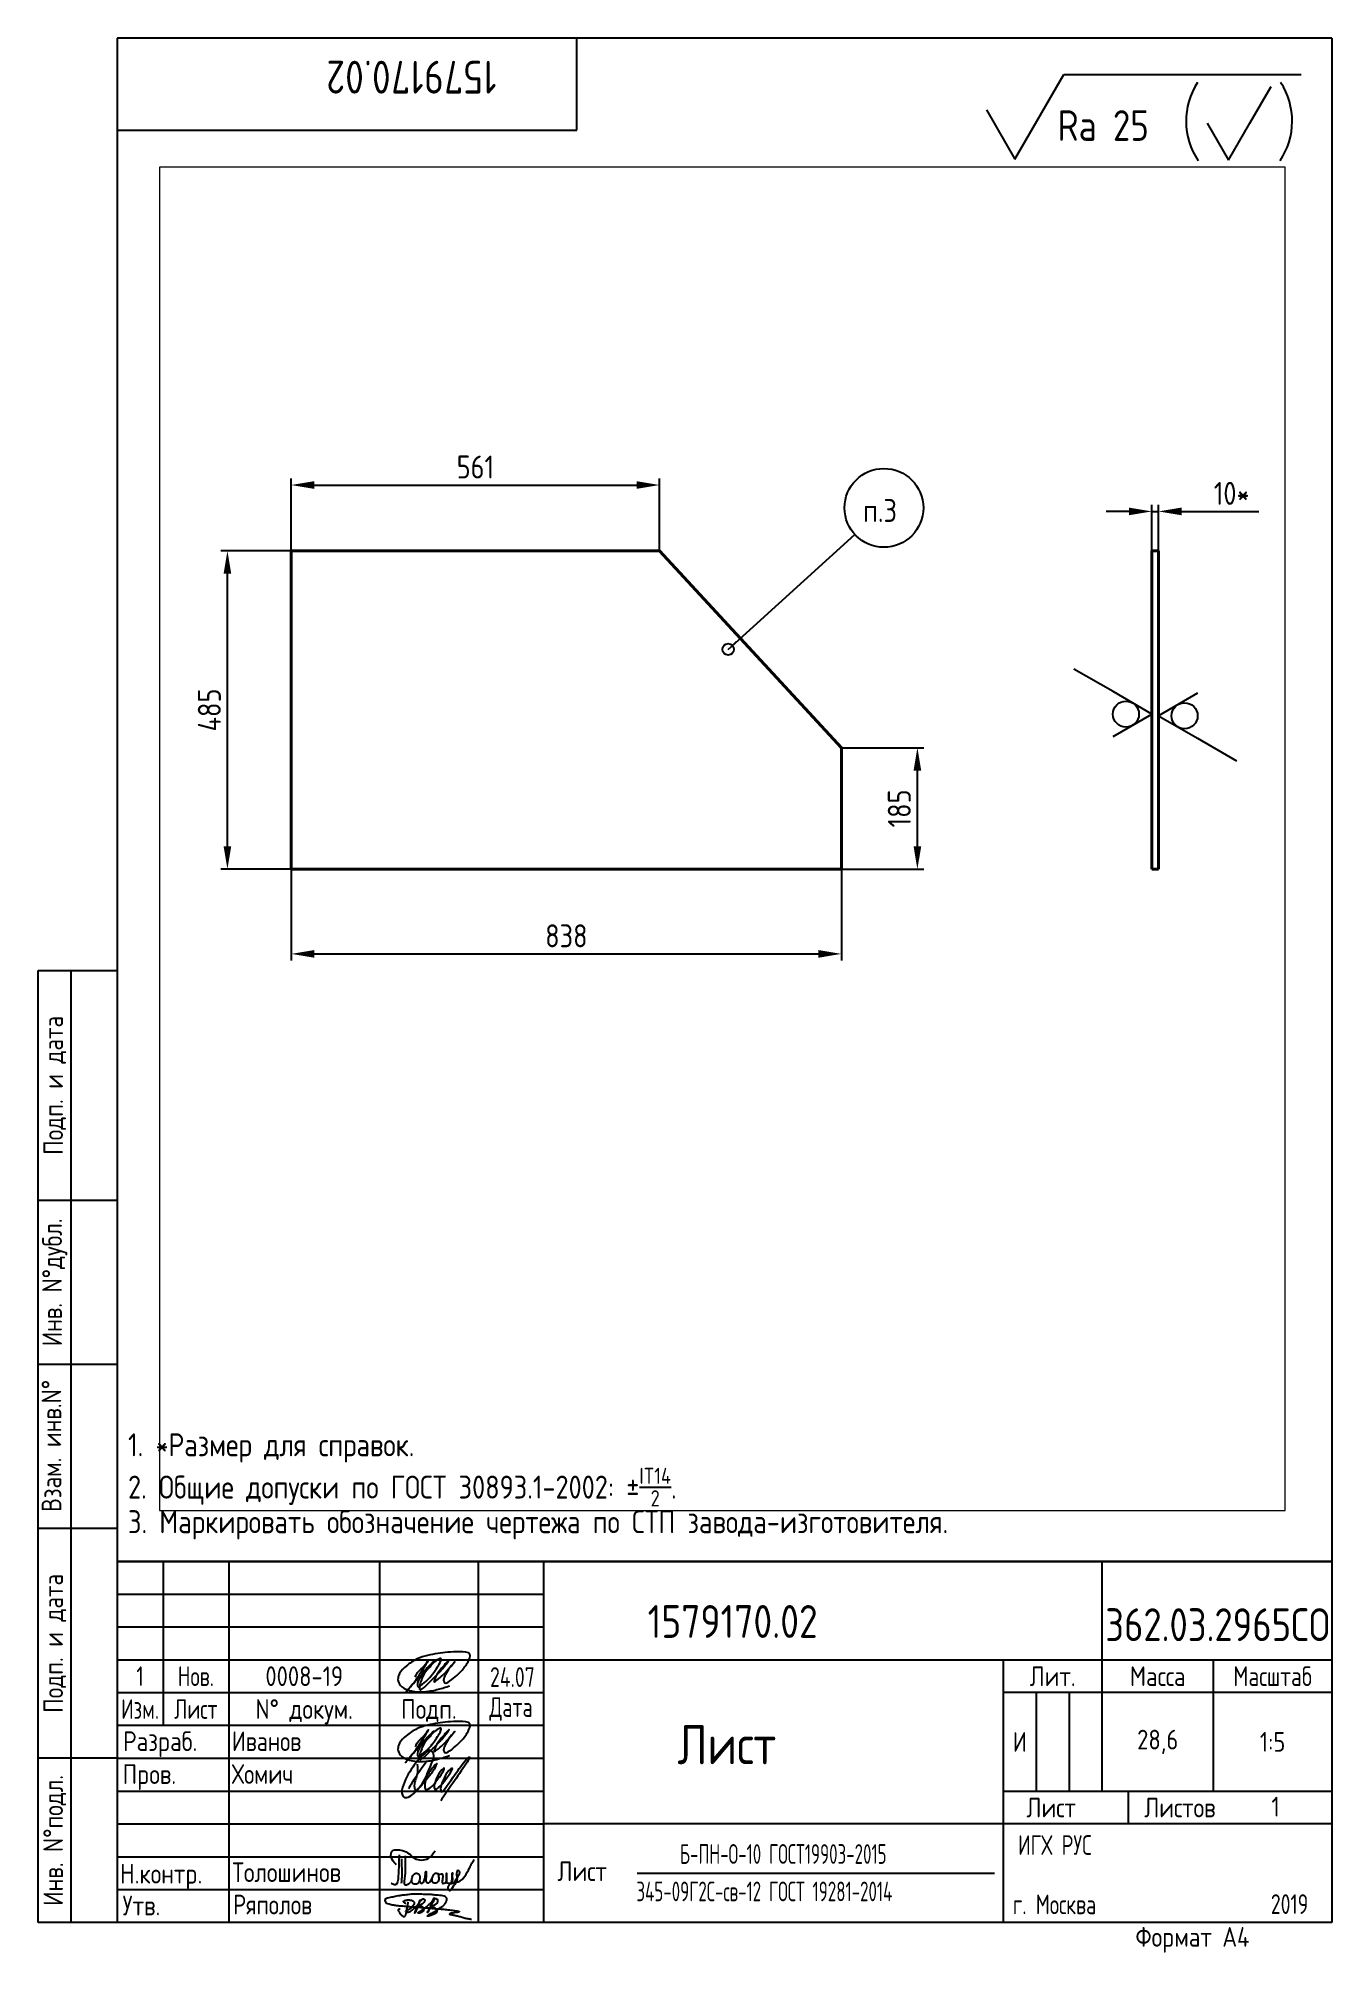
# Paper-space layout 'Лист1' of a CAD drawing. Header units: millimetres. Extents: x 7 to 204, y 0 to 291.
# The model-space entities are those that its viewports show. They can reach past a viewport. Long polylines and large blocks are cut down to what shows.
import ezdxf
from ezdxf.enums import TextEntityAlignment as Align

# ---------------------------------------------------------------- set-up
doc = ezdxf.new("R2010")
doc.units = ezdxf.units.MM
for name, color, linetype in [('12_SURFACE_FINISH', 7, 'Continuous'), ('Bord', 1, 'Continuous'), ('Cont', 6, 'Continuous'), ('Dim', 7, 'Continuous'), ('Text', 3, 'Continuous'), ('Textb', 6, 'Continuous'), ('Подписи', 10, 'Continuous')]:
    doc.layers.add(name, color=color, linetype=linetype)
doc.layers.add('AM_VIEWS', color=1, linetype='Continuous', lineweight=25, plot=False)
doc.layers.add('Con', color=6, linetype='Continuous', lineweight=40)
doc.layers.add('Основные', color=5, linetype='Continuous', lineweight=40)
doc.styles.add('Style1', font='romans.shx', dxfattribs={"width": 0.8})
doc.dimstyles.new('DIMSTYLE_1', dxfattribs={"dimtxt": 3.5, "dimasz": 3.5, "dimexe": 1, "dimexo": 0, "dimgap": 1, "dimtad": 1, "dimdec": 1, "dimlfac": 5, "dimtxsty": 'Style1', "dimcen": 0.09, "dimadec": 1, "dimazin": 2, "dimtp": 0.8, "dimtm": 0.8, "dimtfac": 1, "dimtdec": 1, "dimtofl": 0, "dimtmove": 0, "dimatfit": 3, "dimfxl": 1, "dimtolj": 1, "dimarcsym": 0})
doc.dimstyles.new('DIMSTYLE_1$0', dxfattribs={"dimtxt": 3.5, "dimasz": 3.5, "dimexe": 1, "dimexo": 0, "dimgap": 1, "dimtad": 1, "dimdec": 1, "dimlfac": 5, "dimtxsty": 'Style1', "dimcen": 0.09, "dimadec": 1, "dimazin": 2, "dimtp": 0.8, "dimtm": 0.8, "dimtfac": 1, "dimtdec": 1, "dimtofl": 0, "dimtmove": 0, "dimatfit": 3, "dimfxl": 1, "dimtolj": 1, "dimarcsym": 0})

# ---------------------------------------------------------------- blocks, each defined once
blk = doc.blocks.new('A$C63F45750')
at = {"layer": 'Text'}
for points, knots in [([(3.17, 2.37), (3.12, 2.38), (3.04, 2.41), (2.94, 2.5), (2.85, 2.57), (2.79, 2.69), (2.87, 2.77), (2.99, 2.84), (3.16, 2.89), (3.36, 2.93), (3.6, 2.95), (3.82, 2.92), (4.05, 2.87), (4.25, 2.78), (4.45, 2.63), (4.46, 2.42), (4.38, 2.26), (4.28, 2.1), (4.17, 1.94), (4.03, 1.78), (3.89, 1.62), (3.75, 1.52), (3.63, 1.43), (3.49, 1.36), (3.35, 1.3), (3.24, 1.25), (3.16, 1.21), (3.12, 1.15), (3.19, 1.1), (3.27, 1.09), (3.4, 1.07), (3.55, 1.07), (3.72, 1.12), (3.92, 1.19), (4.1, 1.34), (4.26, 1.51), (4.44, 1.65), (4.59, 1.81), (4.74, 1.93), (4.84, 2.04), (4.93, 2.14), (5.07, 2.29), (5.19, 2.53), (5.28, 2.68), (5.35, 2.96), (5.23, 2.66), (5.2, 2.44), (5.04, 2.09), (4.95, 1.81), (4.86, 1.57), (4.75, 1.31), (4.67, 1.12), (4.46, 0.78), (4.62, 1.17), (4.71, 1.45), (4.88, 1.74), (5.01, 2), (5.08, 2.19), (5.19, 2.4), (5.32, 2.58), (5.4, 2.75), (5.52, 2.89), (5.65, 3.04), (5.85, 3.1), (6.02, 3.03), (6.08, 2.87), (6.03, 2.7), (5.9, 2.51), (5.7, 2.37), (5.55, 2.23), (5.4, 2.17), (5.31, 2.12), (5.12, 2.09), (5.35, 2.07), (5.48, 2), (5.64, 1.93), (5.75, 1.8), (5.85, 1.67), (5.89, 1.54), (5.89, 1.37), (5.8, 1.2), (5.63, 1.06), (5.41, 0.94), (5.23, 0.86), (5.02, 0.92), (5.13, 1.1), (5.28, 1.16), (5.44, 1.27), (5.61, 1.36), (5.74, 1.46), (5.86, 1.53), (5.95, 1.61), (6.05, 1.69), (6.15, 1.77), (6.28, 1.87), (6.46, 2.02), (6.65, 2.19), (6.83, 2.37), (6.98, 2.49), (7.11, 2.61), (7.2, 2.74), (7.32, 2.84), (7.42, 2.97), (7.48, 3.08), (7.48, 3.27), (7.34, 3.08), (7.28, 2.94), (7.18, 2.69), (7.1, 2.46), (7, 2.22), (6.93, 1.98), (6.83, 1.78), (6.73, 1.55), (6.67, 1.34), (6.6, 1.14), (6.56, 1.03), (6.39, 0.99), (6.62, 1.33), (6.75, 1.54), (6.93, 1.87), (7.05, 2.08), (7.18, 2.32), (7.33, 2.6), (7.47, 2.89), (7.6, 3.07), (7.79, 3.18), (7.95, 3.01), (8, 2.81), (7.99, 2.62), (7.94, 2.46), (7.83, 2.33), (7.69, 2.22), (7.53, 2.11), (7.37, 2.03), (7.21, 1.99), (7.11, 1.97), (6.89, 1.98), (7.07, 1.94), (7.15, 1.9), (7.27, 1.88), (7.39, 1.84), (7.52, 1.81), (7.62, 1.72), (7.7, 1.62), (7.78, 1.51), (7.83, 1.39), (7.87, 1.26), (7.88, 1.13), (7.86, 0.99), (7.75, 0.88), (7.6, 0.77), (7.4, 0.73), (7.19, 0.66), (6.97, 0.55), (6.71, 0.48), (6.57, 0.44), (6.42, 0.42), (6.52, 0.58), (6.61, 0.64), (6.81, 0.78), (7.06, 0.89), (7.33, 1.04), (7.55, 1.16), (7.7, 1.24), (7.84, 1.32), (7.99, 1.43), (8.21, 1.58), (8.48, 1.76), (8.74, 1.95), (8.97, 2.12), (9.1, 2.29), (9.23, 2.44), (9.3, 2.6), (9.37, 2.74), (9.42, 2.92), (9.45, 3.13), (9.21, 3.48), (8.67, 3.59), (8.09, 3.63), (7.57, 3.66), (7.06, 3.74), (6.57, 3.75), (6.09, 3.74), (5.67, 3.78), (5.28, 3.78), (4.96, 3.81), (4.65, 3.83), (4.31, 3.82), (3.97, 3.79), (3.61, 3.74), (3.22, 3.67), (2.86, 3.66), (2.53, 3.61), (2.18, 3.52), (1.78, 3.54), (1.38, 3.37), (0.96, 3.35), (0.58, 3.24), (0.25, 3.19), (0.03, 3.06), (-0.03, 2.83), (0.02, 2.6), (0.26, 2.38), (0.59, 2.33), (1, 2.2), (1.48, 2.15), (1.93, 2.05), (2.35, 2.02), (2.72, 2.01), (3.11, 1.94), (3.68, 1.94), (4.25, 1.83), (4.91, 1.87), (5.53, 1.76), (6.13, 1.72), (6.73, 1.71), (7.32, 1.62), (7.99, 1.55), (8.64, 1.54), (9.16, 1.46), (9.61, 1.42), (10.03, 1.4), (10.41, 1.32), (10.73, 1.29), (11.01, 1.24), (11.18, 1.23), (11.42, 1.14), (11.18, 1.06), (11.01, 1.03), (10.71, 0.98), (10.37, 0.92), (10.1, 0.91), (9.65, 0.75), (10.22, 0.67), (10.54, 0.59), (11.08, 0.47), (11.61, 0.35), (12.17, 0.15), (12.64, 0.08), (12.98, 0.03), (13.11, 0.01), (13.18, 0)], [0, 0, 0, 0, 0.153866, 0.270441, 0.388867, 0.510533, 0.592156, 0.71333, 0.90842, 1.11344, 1.349254, 1.61246, 1.782219, 2.047249, 2.291879, 2.451528, 2.651081, 2.806158, 3.017979, 3.227348, 3.462381, 3.633009, 3.75766, 3.920516, 4.080796, 4.214529, 4.291786, 4.349969, 4.397594, 4.50822, 4.594826, 4.799244, 4.954392, 5.128468, 5.437537, 5.632649, 5.842485, 6.094987, 6.293219, 6.410959, 6.551192, 6.687808, 7.022147, 7.294342, 7.425356, 7.52079, 7.946481, 8.313051, 8.59833, 8.833695, 9.090496, 9.427695, 9.601191, 9.883219, 10.093306, 10.673943, 10.798776, 10.974628, 11.287247, 11.486184, 11.648652, 11.848902, 12.027194, 12.25348, 12.40059, 12.537783, 12.716293, 12.91523, 13.208551, 13.438489, 13.549668, 13.67779, 13.77127, 13.930001, 14.029091, 14.272112, 14.434836, 14.547084, 14.739051, 14.830983, 15.061241, 15.268922, 15.500489, 15.788979, 15.879568, 16.024283, 16.221854, 16.418714, 16.593102, 16.783247, 16.91018, 17.018213, 17.135263, 17.278205, 17.430482, 17.620087, 17.979626, 18.191789, 18.388716, 18.565718, 18.714854, 18.857929, 19.039974, 19.171375, 19.283034, 19.400085, 19.618058, 19.882245, 20.150781, 20.377854, 20.649532, 20.89723, 21.042543, 21.40016, 21.557817, 21.667145, 21.752781, 21.926256, 22.412297, 22.813145, 22.961412, 23.171289, 23.607257, 23.940428, 24.110007, 24.291214, 24.48084, 24.697609, 24.904078, 25.034245, 25.218018, 25.407651, 25.573473, 25.787447, 25.930292, 26.051316, 26.18846, 26.285312, 26.406799, 26.52425, 26.630463, 26.793722, 26.898606, 27.029313, 27.171012, 27.314101, 27.419918, 27.580557, 27.709367, 27.829268, 28.024364, 28.266961, 28.41242, 28.705761, 28.989137, 29.187748, 29.233768, 29.332802, 29.529535, 29.667094, 30.039923, 30.332117, 30.61061, 30.769982, 30.856778, 31.109923, 31.313488, 31.656425, 32.066331, 32.296628, 32.49714, 32.710276, 32.891468, 33.014834, 33.177747, 33.444503, 33.618009, 34.409008, 34.914636, 35.419802, 35.95397, 36.458179, 36.88069, 37.388403, 37.738353, 38.034261, 38.353468, 38.693154, 39.037638, 39.391136, 39.787481, 40.203773, 40.488977, 40.784975, 41.26625, 41.668005, 42.070065, 42.499388, 42.869834, 43.079573, 43.213439, 43.554591, 43.717296, 44.153724, 44.506336, 45.019111, 45.587859, 45.90191, 46.270392, 46.703958, 47.093115, 47.952647, 48.44014, 49.079253, 49.808223, 50.268654, 50.851051, 51.604831, 52.298429, 52.776925, 53.1907, 53.661988, 54.042386, 54.348524, 54.616841, 54.853814, 54.983777, 55.126096, 55.333328, 55.613101, 56.008732, 56.315809, 56.59982, 56.87931, 57.399251, 57.889617, 58.432507, 59.066698, 59.660314, 59.862668, 60.07277, 60.07277, 60.07277, 60.07277]), ([(2.31, 1.53), (2.26, 1.52), (2.17, 1.51), (2.06, 1.48), (1.93, 1.38), (2.07, 1.25), (2.14, 1.11), (2.26, 0.93), (2.39, 0.72), (2.57, 0.54), (2.71, 0.44), (2.86, 0.4), (3.02, 0.43), (3.14, 0.54), (3.21, 0.79), (3.25, 1.07), (3.31, 1.4), (3.35, 1.67), (3.38, 1.92), (3.47, 2.19), (3.5, 2.43), (3.54, 2.59), (3.56, 2.64)], [0, 0, 0, 0, 0.15847, 0.269731, 0.363591, 0.555514, 0.688037, 0.848606, 1.204359, 1.433632, 1.58673, 1.729549, 1.880686, 2.057874, 2.19169, 2.63505, 2.928153, 3.184121, 3.441863, 3.696117, 4.025873, 4.178055, 4.178055, 4.178055, 4.178055])]:
    blk.add_open_spline(points, degree=3, knots=knots, dxfattribs=at)
blk = doc.blocks.new('A$C4F4A4F5D')
at = {"layer": 'Основные', "lineweight": 25}
for points, knots in [([(0.76, 2.84), (0.53, 3.07), (0.02, 3.58), (-0.25, 5.26), (1.65, 5.12), (2.72, 4.57), (3.71, 3.46), (5.71, 3.44), (6.39, 4.52), (6.67, 4.97)], [0, 0, 0, 0, 0.995549, 2.196439, 3.853213, 4.970011, 6.02292, 8.170898, 9.705386, 9.705386, 9.705386, 9.705386]), ([(1.19, 4.34), (1.17, 3.4), (1.13, 2.06), (0.98, -0.44), (0.2, -0.16), (0.03, -0.03), (0, 0)], [0, 0, 0, 0, 3.274293, 4.654149, 5.171803, 5.30168, 5.30168, 5.30168, 5.30168]), ([(1.58, 3.74), (1.58, 3.25), (1.58, 2.32), (1.61, 1.07), (1.55, 0.31), (1.53, 0)], [0, 0, 0, 0, 1.453969, 2.804084, 3.740223, 3.740223, 3.740223, 3.740223]), ([(2.1, 4.21), (2.1, 3.72), (2.08, 2.67), (2.22, 1.45), (1.71, -0.56), (3.23, 0.14), (3.06, 1.09), (3.85, 1.74), (4.43, 1.17), (4.31, 0.54), (4.11, -0.15), (3.33, -0.21), (3.11, 0.28), (3.13, 0.53), (3.14, 0.66)], [0, 0, 0, 0, 1.402041, 3.063923, 4.415037, 5.298701, 6.374637, 7.087927, 7.603499, 8.330482, 8.911132, 9.613125, 9.996533, 10.366919, 10.366919, 10.366919, 10.366919]), ([(7.18, 1.27), (7.27, 1.3), (7.44, 1.37), (7.78, 1.56), (7.87, 1.06), (7.83, 0.71), (7.66, -0.05), (8.07, 0.01), (8.43, 0.12), (8.39, 0.68), (8.46, 1.9), (8.39, 0.94), (8.43, 0.6), (8.37, 0.05), (8.74, 0.07), (9.11, -0.03), (9.26, 0.49), (9.33, 0.95), (9.27, 1.34), (9.32, 1.77), (9.28, 0.91), (9.34, 0.6), (9.2, 0.14), (9.65, -0.01), (9.83, 0.61), (10.14, 1.03), (10.6, 1.72), (9.95, 2.11), (9.91, 1.23), (10.07, 0.69), (9.92, 0), (9.35, -0.37), (8.95, -1.56), (8.34, 0.07), (10.28, -0.02), (11.26, 1.1), (11.82, 2.15), (12.24, 3.04), (12.52, 3.46), (12.65, 3.65)], [0, 0, 0, 0, 0.305783, 0.619019, 0.796582, 1.5526, 2.082394, 2.34716, 2.5822, 3.136594, 4.040413, 4.363654, 5.267311, 5.441668, 5.78494, 6.114287, 6.466434, 7.104395, 7.620812, 7.679251, 8.272982, 8.692439, 9.1059, 9.338721, 9.784511, 10.568279, 11.297869, 11.566962, 12.285888, 12.851793, 13.545205, 14.102749, 15.055561, 15.671649, 17.422398, 18.699613, 20.16544, 20.963871, 21.66672, 21.66672, 21.66672, 21.66672]), ([(4.28, 0.44), (4.31, 0.37), (4.37, 0.25), (4.41, 0.06), (4.62, -0.05), (5, 0.18), (5.14, 0.84), (5.2, 1.3), (5.31, 2.06), (5.31, 1.17), (5.3, 0.78), (5.2, 0.26), (5.58, -0.01), (5.91, 0.16), (6.08, 0.5), (6.26, 0.9), (6.43, 1.31), (6.72, 1.59), (7.17, 1.58), (7.18, 1.05), (7.31, 0.57), (6.99, 0.02), (6.34, -0.02), (6.17, 0.51), (6.24, 0.79), (6.27, 0.92)], [0, 0, 0, 0, 0.247339, 0.413433, 0.559308, 0.874045, 1.558567, 2.392422, 2.645523, 3.22433, 3.719885, 4.231527, 4.573657, 4.879974, 5.190145, 5.704595, 6.19318, 6.529505, 6.863422, 7.269696, 7.83948, 8.395909, 8.926487, 9.378613, 9.791445, 9.791445, 9.791445, 9.791445])]:
    blk.add_open_spline(points, degree=3, knots=knots, dxfattribs=at)
blk = doc.blocks.new('SYM_68_BL11', base_point=(382.01, 276.36))
at = {"layer": '12_SURFACE_FINISH', "color": 2, "linetype": 'Continuous'}
for p, q in [((361.75, 271.02), (369.18, 283.91)), ((369.18, 283.91), (405.36, 283.91)), ((397.52, 276.47), (400.77, 282.09)), ((357.42, 278.52), (361.75, 271.02)), ((391.02, 276.47), (394.27, 270.84)), ((394.27, 270.84), (397.52, 276.47))]:
    blk.add_line(p, q, dxfattribs=at)
for centre, start, end in [((398.55, 276.79), 146.7128, 214.1116), ((393.23, 276.79), 325.8884, 33.2872)]:
    blk.add_arc(centre, 10.74, start, end, dxfattribs=at)
at = {"layer": '12_SURFACE_FINISH', "color": 2, "linetype": 'Continuous', "style": 'Style1', "width": 0.8}
blk.add_text('Ra 25', height=4.667, dxfattribs=at).set_placement((368.23, 273.79))
blk = doc.blocks.new('*D7')
at = {"layer": 'Defpoints', "color": 0, "transparency": 16777216}
for p in [(300.76, 209.66), (323.89, 209.66), (300.76, 172.66)]:
    blk.add_point(p, dxfattribs=at)
at = {"layer": 'Dim', "color": 0, "lineweight": -2, "transparency": 16777216}
for p, q in [((300.76, 209.66), (325.89, 209.66)), ((323.89, 179.66), (323.89, 202.66)), ((300.76, 172.66), (325.89, 172.66))]:
    blk.add_line(p, q, dxfattribs=at)
at = {"layer": 'Dim', "color": 0, "transparency": 16777216}
for points in [[(322.73, 202.66), (325.06, 202.66), (323.89, 209.66)], [(322.73, 179.66), (325.06, 179.66), (323.89, 172.66)]]:
    blk.add_solid(points, dxfattribs=at)
at = {"layer": 'Dim', "color": 0, "transparency": 16777216, "insert": (318.39, 191.16), "char_height": 7, "attachment_point": 5, "rotation": 90, "style": 'Style1'}
blk.add_mtext('\\A1;185', dxfattribs=at)
blk = doc.blocks.new('MARKIROVANIE_BL11', base_point=(185.53, 212.62))
at = {"color": 7, "linetype": 'Continuous'}
blk.add_circle((185.53, 212.62), 6, dxfattribs=at)
at = {"color": 2, "linetype": 'Continuous', "style": 'Style1', "width": 0.8}
blk.add_text('п.3', height=3.5, dxfattribs=at).set_placement((182.35, 210.47))
blk = doc.blocks.new('*D8')
at = {"layer": 'Defpoints', "color": 0, "transparency": 16777216}
for p in [(133.16, 172.66), (300.76, 172.66), (300.76, 146.86)]:
    blk.add_point(p, dxfattribs=at)
at = {"layer": 'Dim', "color": 0, "lineweight": -2, "transparency": 16777216}
for p, q in [((133.16, 172.66), (133.16, 144.86)), ((300.76, 172.66), (300.76, 144.86)), ((140.16, 146.86), (293.76, 146.86))]:
    blk.add_line(p, q, dxfattribs=at)
at = {"layer": 'Dim', "color": 0, "transparency": 16777216}
for points in [[(140.16, 148.02), (140.16, 145.69), (133.16, 146.86)], [(293.76, 148.02), (293.76, 145.69), (300.76, 146.86)]]:
    blk.add_solid(points, dxfattribs=at)
at = {"layer": 'Dim', "color": 0, "transparency": 16777216, "insert": (216.96, 152.36), "char_height": 7, "attachment_point": 5, "style": 'Style1'}
blk.add_mtext('\\A1;838', dxfattribs=at)
blk = doc.blocks.new('*D9')
at = {"layer": 'Defpoints', "color": 0, "transparency": 16777216}
for p in [(245.36, 289.7), (133.16, 269.66), (245.36, 269.66)]:
    blk.add_point(p, dxfattribs=at)
at = {"layer": 'Dim', "color": 0, "lineweight": -2, "transparency": 16777216}
for p, q in [((133.16, 269.66), (133.16, 291.7)), ((245.36, 269.66), (245.36, 291.7)), ((140.16, 289.7), (238.36, 289.7))]:
    blk.add_line(p, q, dxfattribs=at)
at = {"layer": 'Dim', "color": 0, "transparency": 16777216}
for points in [[(140.16, 290.87), (140.16, 288.53), (133.16, 289.7)], [(238.36, 290.87), (238.36, 288.53), (245.36, 289.7)]]:
    blk.add_solid(points, dxfattribs=at)
at = {"layer": 'Dim', "color": 0, "transparency": 16777216, "insert": (189.26, 295.2), "char_height": 7, "attachment_point": 5, "style": 'Style1'}
blk.add_mtext('\\A1;561', dxfattribs=at)
blk = doc.blocks.new('*D6')
at = {"layer": 'Defpoints', "color": 0, "transparency": 16777216}
for p in [(113.71, 269.66), (133.16, 269.66), (133.16, 172.66)]:
    blk.add_point(p, dxfattribs=at)
at = {"layer": 'Dim', "color": 0, "lineweight": -2, "transparency": 16777216}
for p, q in [((133.16, 269.66), (111.71, 269.66)), ((113.71, 179.66), (113.71, 262.66)), ((133.16, 172.66), (111.71, 172.66))]:
    blk.add_line(p, q, dxfattribs=at)
at = {"layer": 'Dim', "color": 0, "transparency": 16777216}
for points in [[(112.55, 262.66), (114.88, 262.66), (113.71, 269.66)], [(112.55, 179.66), (114.88, 179.66), (113.71, 172.66)]]:
    blk.add_solid(points, dxfattribs=at)
at = {"layer": 'Dim', "color": 0, "transparency": 16777216, "insert": (108.21, 221.16), "char_height": 7, "attachment_point": 5, "rotation": 90, "style": 'Style1'}
blk.add_mtext('\\A1;485', dxfattribs=at)
blk = doc.blocks.new('*D10')
at = {"layer": 'Defpoints', "color": 0, "transparency": 16777216}
for p in [(397.35, 281.66), (395.35, 269.66), (397.35, 269.66)]:
    blk.add_point(p, dxfattribs=at)
at = {"layer": 'Dim', "color": 0, "lineweight": -2, "transparency": 16777216}
for p, q in [((388.35, 281.66), (381.35, 281.66)), ((395.35, 269.66), (395.35, 283.66)), ((395.35, 281.66), (397.35, 281.66)), ((397.35, 269.66), (397.35, 283.66)), ((404.35, 281.66), (427.88, 281.66))]:
    blk.add_line(p, q, dxfattribs=at)
at = {"layer": 'Dim', "color": 0, "transparency": 16777216}
for points in [[(388.35, 282.83), (388.35, 280.5), (395.35, 281.66)], [(404.35, 282.83), (404.35, 280.5), (397.35, 281.66)]]:
    blk.add_solid(points, dxfattribs=at)
at = {"layer": 'Dim', "color": 0, "transparency": 16777216, "insert": (419.62, 287.16), "char_height": 7, "attachment_point": 5, "style": 'Style1'}
blk.add_mtext('\\A1;10*', dxfattribs=at)

msp = doc.modelspace()

# ---------------------------------------------------------------- linework, layer by layer
at = {"layer": '12_SURFACE_FINISH', "color": 2, "linetype": 'Continuous'}
for p, q in [((383.488959, 226.756491), (371.586519, 233.628368)), ((395.349489, 219.90881), (383.488959, 226.756491)), ((409.210019, 226.249808), (397.349489, 219.402128)), ((383.488959, 213.06113), (395.349489, 219.90881)), ((395.349489, 219.90881), (395.349489, 199.419835)), ((397.349489, 219.402128), (409.210019, 212.554448)), ((409.210019, 212.554448), (421.112459, 205.682571))]:
    msp.add_line(p, q, dxfattribs=at)
for centre in [(387.411989, 219.90881), (405.286989, 219.402128)]:
    msp.add_circle(centre, 3.96875, dxfattribs=at)
at = {"layer": 'Bord', "linetype": 'Continuous'}
for p, q in [((300.758164, 209.664323), (312.758164, 209.664323)), ((300.758164, 172.664323), (312.758164, 172.664323))]:
    msp.add_line(p, q, dxfattribs=at)
at = {"layer": 'Con', "linetype": 'Continuous'}
for p, q in [((133.158164, 269.664323), (133.158164, 172.664323)), ((245.358164, 269.664323), (133.158164, 269.664323)), ((300.758164, 209.664323), (245.358164, 269.664323)), ((395.349489, 269.664323), (395.349489, 172.664323)), ((395.349489, 269.664323), (397.349489, 269.664323)), ((397.349489, 269.664323), (397.349489, 172.664323)), ((300.758164, 172.664323), (300.758164, 209.664323)), ((133.158164, 172.664323), (300.758164, 172.664323)), ((395.349489, 172.664323), (397.349489, 172.664323))]:
    msp.add_line(p, q, dxfattribs=at)

# ---------------------------------------------------------------- block references
at = {"layer": 'Bord', "linetype": 'Continuous', "xscale": 2, "yscale": 2, "zscale": 2}
msp.add_blockref('MARKIROVANIE_BL11', (313.705255, 282.74709), dxfattribs=at)

# ---------------------------------------------------------------- dimensions: what is measured, and where the dimension line sits
at = {"layer": 'Dim'}
for base, p1, p2, picture, middle in [((245.358164, 289.701439), (133.158164, 269.664323), (245.358164, 269.664323), '*D9', (189.258164, 295.201439)), ((300.758164, 146.856967), (133.158164, 172.664323), (300.758164, 172.664323), '*D8', (216.958164, 152.356967))]:
    dim = msp.add_linear_dim(base=base, p1=p1, p2=p2, dimstyle='DIMSTYLE_1$0', override={"dimscale": 2, "dimdec": 4}, dxfattribs=at)
    dim.commit()
    dim.dimension.update_dxf_attribs({"geometry": picture, "text_midpoint": middle})
dim = msp.add_linear_dim(base=(397.349489, 281.664323), p1=(395.349489, 269.664323), p2=(397.349489, 269.664323), text='<>*', dimstyle='DIMSTYLE_1$0', override={"dimscale": 2, "dimasz": 3.5, "dimexe": 1, "dimdec": 4, "dimlfac": 5, "dimpost": '', "dimtofl": 1}, dxfattribs=at)
dim.commit()
dim.dimension.update_dxf_attribs({"geometry": '*D10', "text_midpoint": (419.616155, 287.164323)})
for base, p1, p2, picture, middle in [((113.714791, 269.664323), (133.158164, 172.664323), (133.158164, 269.664323), '*D6', (108.214791, 221.164323)), ((323.892927, 209.664323), (300.758164, 172.664323), (300.758164, 209.664323), '*D7', (318.392927, 191.164323))]:
    dim = msp.add_linear_dim(base=base, p1=p1, p2=p2, angle=90, dimstyle='DIMSTYLE_1$0', override={"dimscale": 2, "dimdec": 4}, dxfattribs=at)
    dim.commit()
    dim.dimension.update_dxf_attribs({"geometry": picture, "text_midpoint": middle})

# ---------------------------------------------------------------- leaders
at = {"layer": 'Dim', "linetype": 'Continuous'}
msp.add_leader([(266.243284, 239.64271), (304.821981, 274.679411)], dimstyle='DIMSTYLE_1', override={"dimasz": 3.5, "dimtad": 0, "dimldrblk": 'DOTBLANK'}, dxfattribs=at)

psp = doc.layouts.new('Лист1')

# ---------------------------------------------------------------- linework, layer by layer
at = {"layer": 'Bord'}
for p, q in [((19.28, 54.2), (84.28, 54.2)), ((19.28, 49.2), (84.28, 49.2)), ((19.28, 44.2), (84.28, 44.2)), ((159.28, 39.2), (159.28, 24.2)), ((164.28, 39.2), (164.28, 24.2)), ((19.28, 29.2), (84.28, 29.2)), ((19.28, 24.2), (84.28, 24.2)), ((19.28, 19.2), (84.28, 19.2)), ((19.28, 14.2), (84.28, 14.2)), ((19.28, 9.2), (84.28, 9.2))]:
    psp.add_line(p, q, dxfattribs=at)
at = {"layer": 'Cont'}
for p, q in [((204.28, 291.2), (19.28, 291.2)), ((19.28, 291.2), (19.28, 4.2)), ((89.28, 277.2), (89.28, 291.2)), ((204.28, 291.2), (204.28, 4.2)), ((204.28, 291.2), (204.28, 4.2)), ((19.28, 277.2), (89.28, 277.2)), ((7.28, 4.2), (7.28, 149.2)), ((7.28, 149.2), (19.28, 149.2)), ((12.28, 4.2), (12.28, 149.2)), ((7.28, 114.2), (19.28, 114.2)), ((19.28, 89.2), (7.28, 89.2)), ((19.28, 64.2), (7.28, 64.2)), ((19.28, 59.2), (204.28, 59.2)), ((204.28, 59.2), (19.28, 59.2)), ((26.28, 59.2), (26.28, 34.2)), ((36.28, 59.2), (36.28, 4.2)), ((59.28, 4.2), (59.28, 59.2)), ((74.28, 59.2), (74.28, 4.2)), ((84.28, 4.2), (84.28, 59.2)), ((169.28, 59.2), (169.28, 24.2)), ((84.28, 44.2), (204.28, 44.2)), ((154.28, 4.2), (154.28, 44.2)), ((186.28, 24.2), (186.28, 44.2)), ((19.28, 39.2), (84.28, 39.2)), ((204.28, 39.2), (154.28, 39.2)), ((84.28, 34.2), (19.28, 34.2)), ((19.28, 29.2), (7.28, 29.2)), ((154.28, 24.2), (204.28, 24.2)), ((173.26, 24.2), (173.26, 19.2)), ((204.28, 19.2), (84.28, 19.2)), ((19.28, 4.2), (7.28, 4.2)), ((204.28, 4.2), (19.28, 4.2))]:
    psp.add_line(p, q, dxfattribs=at)
at = {"layer": 'Text'}
psp.add_line((98.49, 11.72), (152.9, 11.72), dxfattribs=at)
at = {"layer": 'Подписи'}
for points, knots in [([(67.57, 44), (67.08, 43.55), (66.22, 42.77), (65.41, 41.48), (64.92, 40.63), (65.15, 39.98), (65.85, 40.51), (66.46, 41), (67.37, 42.02), (68.04, 43.08), (68.5, 43.72), (68.71, 44.5), (67.98, 44.19), (67.42, 43.77), (66.79, 42.94), (66.12, 42.26), (65.76, 41.45), (65.43, 40.66), (65.33, 40.11), (65.37, 39.5), (66.1, 39.99), (66.77, 40.71), (68.08, 41.98), (68.96, 42.92), (70.35, 44.81), (68.33, 42.51), (67.96, 42.02), (67.42, 40.67), (68.79, 41.7), (69.15, 42.11), (71.23, 44.44), (69.78, 42.88), (69.4, 42.08), (68.9, 41.27), (69.21, 40.47), (70.22, 41.12), (71.1, 41.85), (72.12, 42.9), (72.79, 43.91), (73.39, 45.41), (70.54, 45.45), (68.27, 45.24), (65.29, 44.64), (63.4, 43.4), (62.31, 42.33), (61.94, 41.18), (62.42, 40.11), (63.47, 39.6), (64.8, 39.29), (66.39, 39.31), (68.19, 39.67), (69.38, 40.06), (69.97, 40.25)], [0, 0, 0, 0, 1.9755, 3.453266, 4.599682, 4.791473, 5.145238, 6.497385, 7.664272, 9.094306, 10.114998, 10.459762, 10.811562, 11.792042, 12.959743, 13.767676, 14.660412, 15.605031, 16.245448, 16.572031, 16.925795, 18.146901, 20.185044, 21.789331, 22.951009, 24.626743, 26.592474, 27.035558, 27.450584, 30.017364, 31.457812, 32.594833, 33.885024, 34.80449, 35.192074, 35.984441, 37.373068, 39.207782, 40.066553, 41.248724, 42.851981, 46.196805, 49.405498, 51.42283, 52.958607, 53.90671, 54.859511, 56.175895, 57.248919, 58.950609, 60.891135, 62.727304, 62.727304, 62.727304, 62.727304]), ([(64.69, 41.62), (64.85, 41.91), (65.2, 42.57), (66.01, 43.11), (67.27, 45.06), (65.07, 41.46), (64.42, 40.6), (62.61, 38.48), (64.77, 41.11), (65.67, 41.84), (66.17, 42.26)], [0, 0, 0, 0, 0.949687, 2.182955, 3.211934, 5.843898, 8.089363, 9.295303, 11.182264, 13.603818, 13.603818, 13.603818, 13.603818]), ([(67.57, 33.38), (67.08, 32.93), (66.22, 32.15), (65.41, 30.86), (64.92, 30.01), (65.15, 29.37), (65.85, 29.9), (66.46, 30.38), (67.37, 31.4), (68.04, 32.46), (68.5, 33.1), (68.71, 33.88), (67.98, 33.58), (67.42, 33.15), (66.79, 32.32), (66.12, 31.64), (65.76, 30.83), (65.43, 30.04), (65.33, 29.49), (65.37, 28.88), (66.1, 29.37), (66.77, 30.1), (68.08, 31.36), (68.96, 32.3), (70.35, 34.19), (68.33, 31.89), (67.96, 31.4), (67.42, 30.05), (68.79, 31.08), (69.15, 31.49), (71.23, 33.82), (69.78, 32.27), (69.4, 31.46), (68.9, 30.65), (69.21, 29.86), (70.22, 30.5), (71.1, 31.23), (72.12, 32.28), (72.79, 33.29), (73.39, 34.79), (70.54, 34.83), (68.27, 34.62), (65.29, 34.02), (63.4, 32.78), (62.31, 31.72), (61.94, 30.56), (62.42, 29.49), (63.47, 28.98), (64.8, 28.67), (66.39, 28.69), (68.19, 29.05), (69.38, 29.44), (69.97, 29.63)], [0, 0, 0, 0, 1.9755, 3.453266, 4.599682, 4.791473, 5.145238, 6.497385, 7.664272, 9.094306, 10.114998, 10.459762, 10.811562, 11.792042, 12.959743, 13.767676, 14.660412, 15.605031, 16.245448, 16.572031, 16.925795, 18.146901, 20.185044, 21.789331, 22.951009, 24.626743, 26.592474, 27.035558, 27.450584, 30.017364, 31.457812, 32.594833, 33.885024, 34.80449, 35.192074, 35.984441, 37.373068, 39.207782, 40.066553, 41.248724, 42.851981, 46.196805, 49.405498, 51.42283, 52.958607, 53.90671, 54.859511, 56.175895, 57.248919, 58.950609, 60.891135, 62.727304, 62.727304, 62.727304, 62.727304]), ([(64.69, 31), (64.85, 31.29), (65.2, 31.95), (66.01, 32.49), (67.27, 34.44), (65.07, 30.84), (64.42, 29.98), (62.61, 27.86), (64.77, 30.49), (65.67, 31.22), (66.17, 31.64)], [0, 0, 0, 0, 0.949687, 2.182955, 3.211934, 5.843898, 8.089363, 9.295303, 11.182264, 13.603818, 13.603818, 13.603818, 13.603818]), ([(64.99, 28.32), (65.03, 27.73), (65.12, 26.48), (64.37, 25.4), (64.7, 24.12), (66.01, 25.48), (66.44, 26.7), (67.26, 28.51), (67.72, 29.67), (66.97, 30.67), (65.5, 29.43), (64.19, 27.8), (62.91, 25.59), (62.58, 24), (62.97, 22.83), (64.58, 23.79), (65.68, 25.19), (66.9, 26.57), (67.67, 27.63), (68.31, 28.85), (67.3, 27.71), (66.63, 26.85), (66.11, 25.85), (66.15, 24.1), (67.51, 25.05), (67.98, 25.93), (68.67, 26.66), (69.48, 28.24), (67.98, 26.66), (67.85, 25.74), (67.47, 24.94), (67.73, 24.31), (68.61, 25.05), (69.18, 25.72), (69.74, 26.58), (70.73, 28.03), (69.64, 27.22), (69.21, 26.51), (68.8, 25.5), (68.52, 24.78), (68.63, 23.73), (70.36, 26.19), (71.14, 27.26), (72.22, 28.79), (73.88, 30.26), (70.15, 25.12), (69.05, 23.45), (68.59, 22.74)], [0, 0, 0, 0, 1.694377, 3.611891, 4.07736, 4.60447, 7.711907, 8.884558, 10.553021, 11.020313, 12.085944, 14.869427, 18.302412, 19.195025, 19.797312, 21.447957, 22.845763, 25.833596, 26.383869, 27.255355, 28.272531, 28.907972, 30.992725, 31.763238, 32.806058, 34.265897, 35.053159, 36.16987, 37.377204, 38.774687, 39.574428, 39.857371, 40.446901, 41.989311, 42.846158, 44.082314, 44.70121, 45.674294, 46.914256, 47.749726, 48.21214, 49.32338, 53.084538, 54.488933, 54.79415, 59.273817, 62.52012, 62.52012, 62.52012, 62.52012]), ([(66.33, 28.65), (65.8, 27.88), (64.86, 26.54), (64.01, 25.15), (63.65, 24.54)], [0, 0, 0, 0, 2.789819, 4.905952, 4.905952, 4.905952, 4.905952])]:
    psp.add_open_spline(points, degree=3, knots=knots, dxfattribs=at)

# ---------------------------------------------------------------- block references
at = {"layer": '12_SURFACE_FINISH', "color": 2, "linetype": 'Continuous'}
psp.add_blockref('SYM_68_BL11', (176.3, 278.15), dxfattribs=at)
at = {"layer": 'Cont'}
psp.add_blockref('A$C63F45750', (60.09, 4.7), dxfattribs=at)
at = {"layer": 'Подписи'}
psp.add_blockref('A$C4F4A4F5D', (61.04, 10.15), dxfattribs=at)

# ---------------------------------------------------------------- texts
at = {"layer": 'Text', "style": 'Style1', "width": 0.8}
for s, p in [('Подп. и дата', (9.78, 131.7)), ('Инв. N%%dдубл.', (9.78, 101.7)), ('Взам. инв.N%%d ', (9.28, 77.58)), ('Подп. и дата', (9.78, 46.7)), ('Инв. N%%dподл.', (9.78, 16.7))]:
    psp.add_text(s, height=3, rotation=90, dxfattribs=at).set_placement(p, align=Align.MIDDLE)
at = {"layer": 'Text', "style": 'Style1'}
for s, height, width, p in [('1579170.02', 5, 0.8, (100.09, 47.54)), ('Разpаб.', 3, 0.8, (20.2, 30.3)), ('Иванов', 3, 0.77, (36.77, 30.3)), ('Лист', 6, 0.8, (104.64, 28.29)), ('Пpов.', 3, 0.8, (20.12, 25.28)), ('Хомич', 3, 0.77, (36.77, 25.3)), ('Б-ПН-О-10 ГОСТ19903-2015', 3, 0.6, (105.01, 13.12)), ('Н.контp.', 3, 0.8, (19.74, 10.12)), ('Толошинов', 3, 0.8, (36.83, 10.34)), ('Лист', 3, 0.8, (86.36, 10.5)), ('345-09Г2С-св-12 ГОСТ 19281-2014', 3, 0.6, (98.38, 7.42)), ('Утв.', 3, 0.8, (20.12, 5.27)), ('Ряполов', 3, 0.77, (36.96, 5.41)), ('г. Москва', 3, 0.7, (155.73, 5.45)), ('Фоpмат А4', 3, 0.8, (174.39, 0.49))]:
    psp.add_text(s, height=height, dxfattribs=dict(at, width=width)).set_placement(p)
at = {"layer": 'Text', "style": 'Style1', "width": 0.593724}
psp.add_text('362.03.2965СО', height=5, dxfattribs=at).set_placement((169.79, 47.05), (204, 47.05), align=Align.FIT)
at = {"layer": 'Text', "style": 'Style1'}
for s, width, p in [('1', 0.7, (22.78, 41.7)), ('Нов.', 0.7, (31.28, 41.7)), ('0008-19', 0.8, (47.78, 41.7)), ('24.07', 0.7, (79.49, 41.57)), ('Лит.', 0.8, (161.78, 41.7)), ('Масса', 0.8, (177.78, 41.7)), ('Масштаб', 0.75, (195.28, 41.7)), ('Изм.', 0.7, (22.78, 36.7)), ('Лист', 0.7, (31.28, 36.7)), ('N%%d докум.', 0.8, (47.78, 36.7)), ('Подп.', 0.8, (66.78, 36.7)), ('Лист', 0.8, (161.55, 21.7)), ('Листов', 0.8, (181.16, 21.7))]:
    psp.add_text(s, height=3, dxfattribs=dict(at, width=width)).set_placement(p, align=Align.MIDDLE_CENTER)
at = {"layer": 'Text', "style": 'Style1', "width": 0.7}
for s, p in [('Дата', (79.28, 36.7)), ('ИГХ РУС', (162.12, 15.99))]:
    psp.add_text(s, height=3, dxfattribs=at).set_placement(p, align=Align.MIDDLE)
at = {"layer": 'Text', "linetype": 'Continuous', "insert": (20.95, 78.7), "char_height": 3.5, "width": 184.9257, "attachment_point": 1, "line_spacing_factor": 0.9, "style": 'Style1'}
psp.add_mtext('\\A1;1. *Размер для справок.\\P2. Общие допуски по ГОСТ 30893.1-2002: ±{\\H0.7x;\\SIT14/2;}.\\P3. Маркировать обозначение чертежа по СТП завода-изготовителя.', dxfattribs=at)
at = {"layer": 'Text', "style": 'Style1', "width": 0.8}
for tag, text, p in [('И', 'И', (156.77, 31.7)), ('28,6', '', (177.78, 31.7)), ('1:5', '', (195.28, 31.7))]:
    psp.add_attdef(tag, text=text, height=3, dxfattribs=at).set_placement(p, align=Align.MIDDLE)
psp.add_attdef('1', text='', height=3, dxfattribs=at).set_placement((195.74, 21.83), align=Align.MIDDLE_CENTER)
at = {"layer": 'Text', "style": 'Style1', "width": 0.7}
psp.add_attdef('2019', (195.01, 5.49), '', height=3, dxfattribs=at)
at = {"layer": 'Textb', "style": 'Style1', "width": 0.8}
psp.add_text('1579170.02', height=5, rotation=180, dxfattribs=at).set_placement((77.07, 287.78))

# ---------------------------------------------------------------- viewports
at = {"layer": 'AM_VIEWS'}
psp.add_viewport(center=(111.47, 169.26), size=(171.49, 204.628), view_center_point=(264.483916, 181.91925), view_height=409.2555825, dxfattribs=at)

doc.saveas('drawing.dxf')
